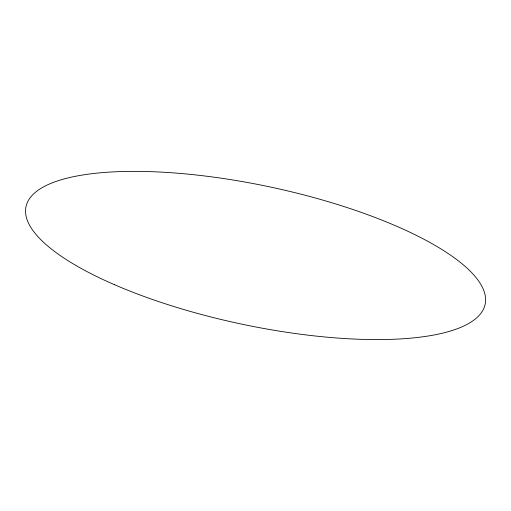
<?xml version="1.0" encoding="UTF-8"?>
<svg xmlns="http://www.w3.org/2000/svg" width="511" height="511" viewBox="0 0 511 511"><rect width="100%" height="100%" fill="white"/><g stroke="black" fill="none" stroke-linecap="round" stroke-linejoin="round"><path stroke-width="0.77" d="M114.4 284.672A234.715 70.039 12 0 0 483.457 309.187A234.715 70.039 12 0 0 168.847 172.565A234.715 70.039 12 0 0 114.4 284.672"/></g></svg>
